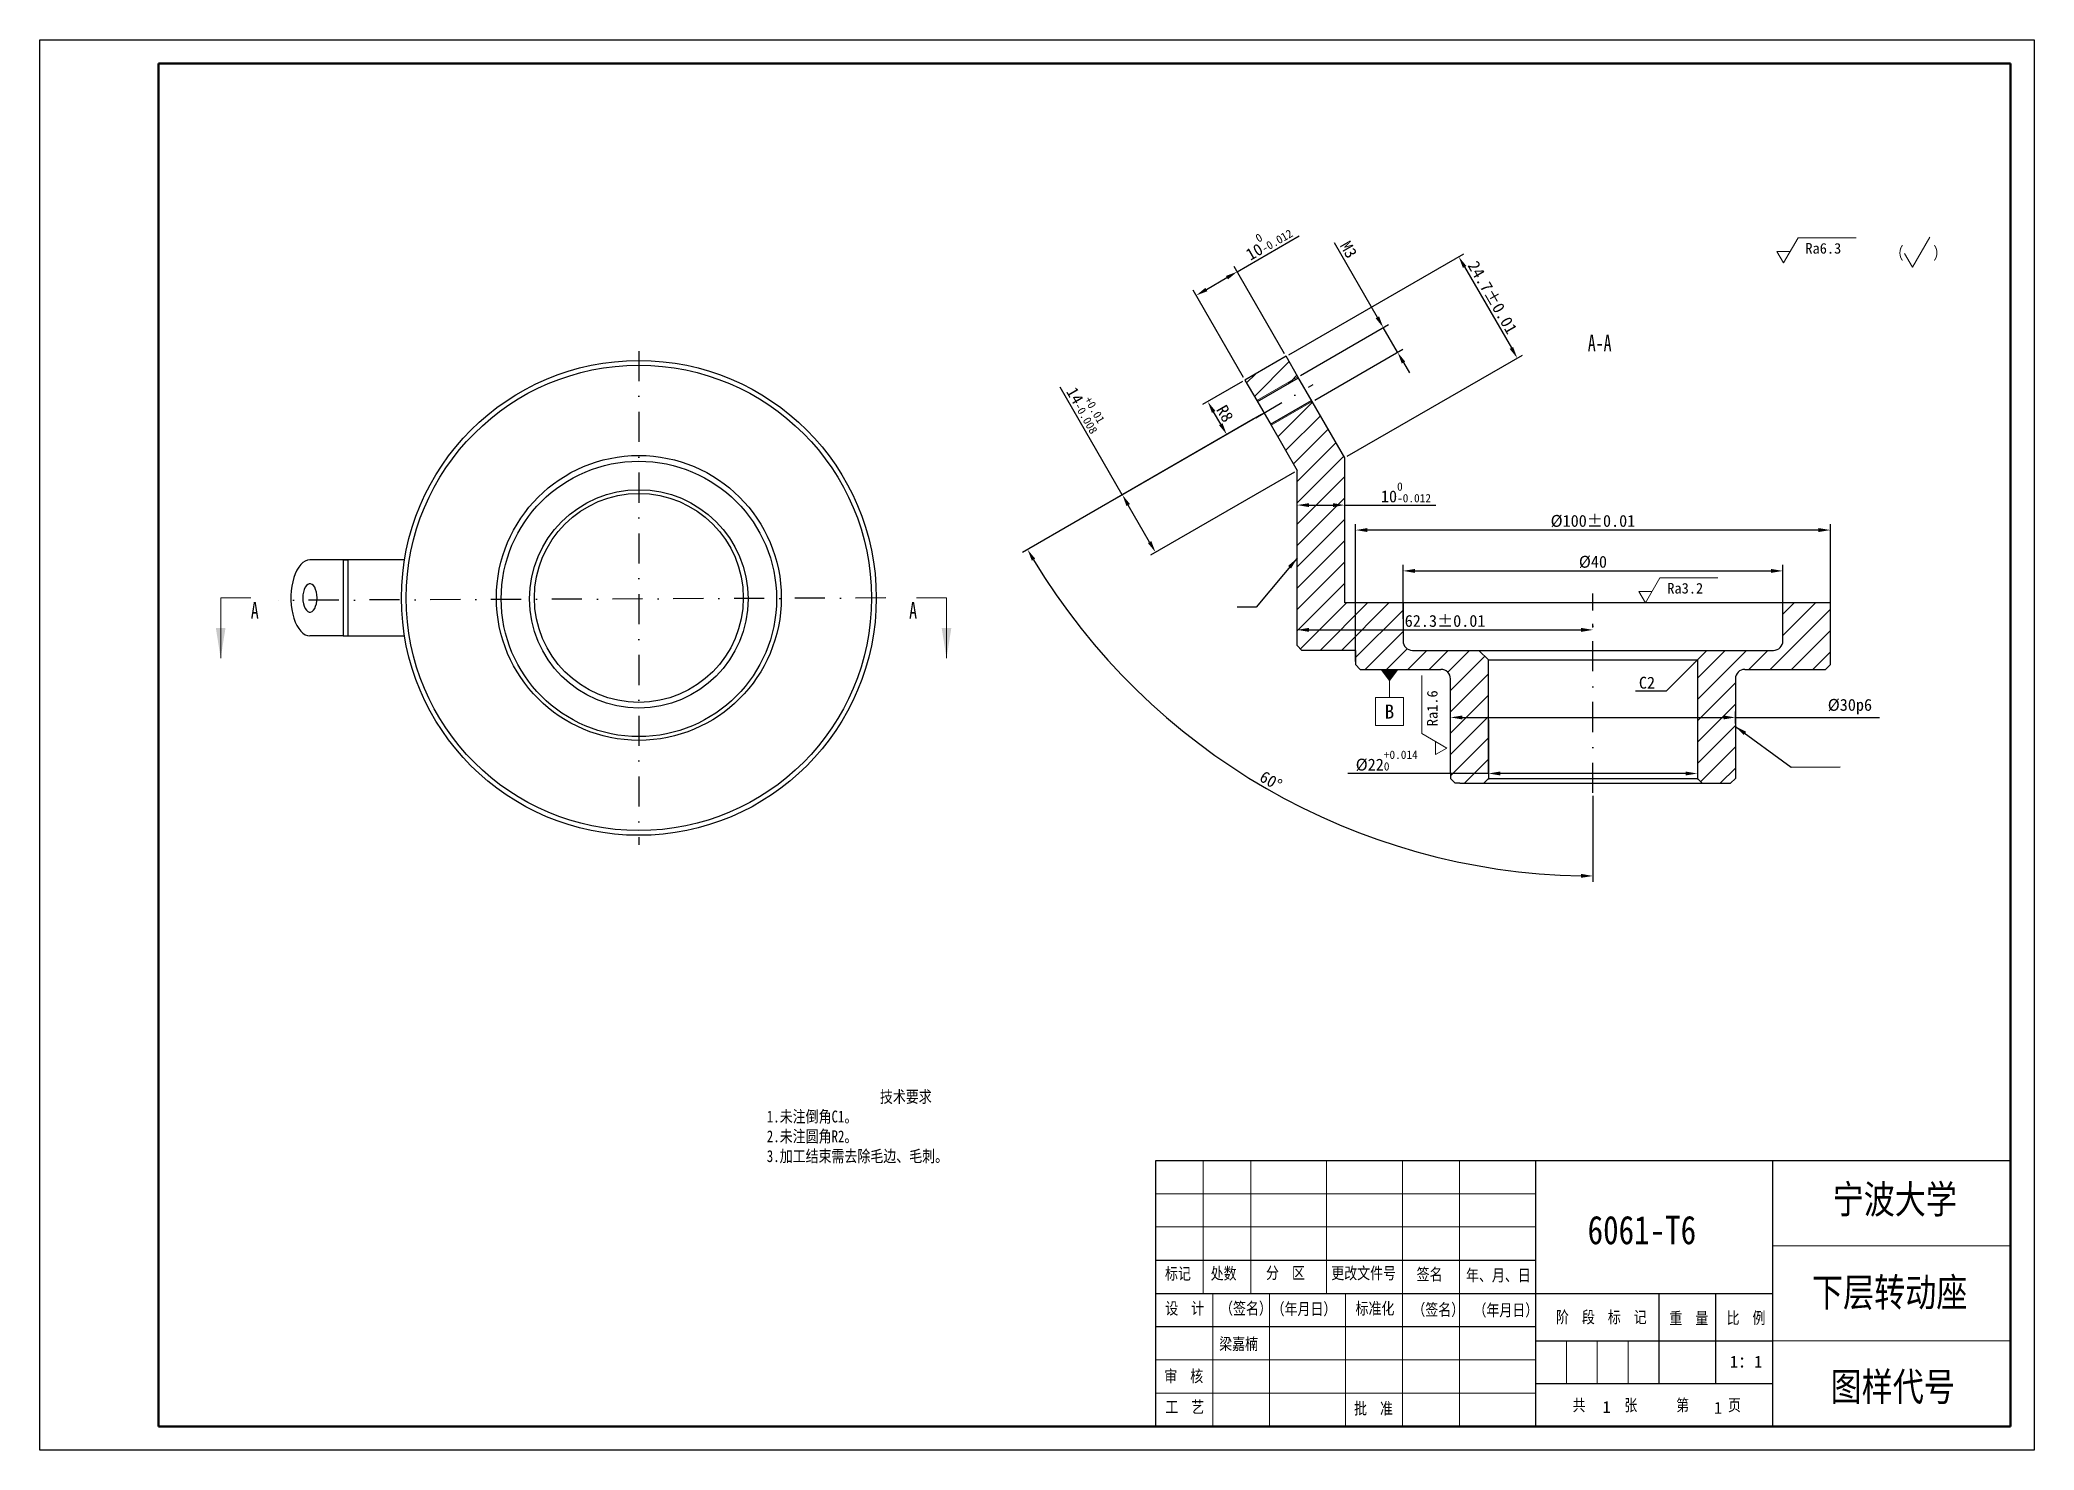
# Model space of a CAD drawing. Header units: millimetres. Extents: x 172 to 592, y 119 to 416.
import ezdxf
from ezdxf import colors
from ezdxf.entities.mleader import LeaderData, LeaderLine
from ezdxf.enums import TextEntityAlignment as Align
from ezdxf.math import Vec2, Vec3

# ---------------------------------------------------------------- set-up
doc = ezdxf.new("R2010")
doc.units = ezdxf.units.MM
doc.linetypes.add('DASHDOT2', pattern=[12.7, 6.35, -3.175, 0, -3.175])
for name, color, linetype, lineweight in [('尺寸', 3, 'Continuous', 15), ('总内框线', 7, 'Continuous', 50), ('总外框线', 7, 'Continuous', 30), ('标注层', 3, 'Continuous', 25), ('粗实线', 7, 'Continuous', 30), ('细实线', 130, 'Continuous', 9)]:
    doc.layers.add(name, color=color, linetype=linetype, lineweight=lineweight)
doc.layers.add('文本线', color=3, linetype='Continuous')
doc.layers.add('点划线', color=1, linetype='DASHDOT2')
doc.styles.add('SLDTEXTSTYLE5', font='TXT', dxfattribs={"width": 0.7})
doc.styles.add('陈杰（2）', font='gbenor.shx', dxfattribs={"width": 0.8, "bigfont": 'gbcbig.shx'})
doc.dimstyles.new('ISO-25', dxfattribs={"dimtxt": 2.5, "dimasz": 2.5, "dimexe": 1.25, "dimexo": 0.625, "dimtad": 1, "dimtxsty": 'Standard', "dimcen": 2.5, "dimadec": 0, "dimazin": 0, "dimtfac": 1, "dimtmove": 0, "dimatfit": 3, "dimfxl": 1, "dimarcsym": 0})
pattern_1 = [(45, (-11.8816, 0), (-2.245064, 2.245064), [])]

# ---------------------------------------------------------------- blocks, each defined once
blk = doc.blocks.new('*D2')
at = {"layer": 'Defpoints', "color": 0, "transparency": 16777216}
for p in [(440.49, 343.68), (428.37, 336.68), (499.38, 299.68), (410.99, 272.34), (499.38, 257.68)]:
    blk.add_point(p, dxfattribs=at)
at = {"layer": '标注层', "color": 0, "lineweight": -2, "transparency": 16777216}
for p, q in [((427.83, 336.37), (379.21, 308.3)), ((499.38, 257.06), (499.38, 238.92))]:
    blk.add_line(p, q, dxfattribs=at)
blk.add_arc((499.38, 377.68), 137.51, 211.0417, 268.9583, dxfattribs=at)
at = {"layer": '标注层', "color": 0, "transparency": 16777216}
for points in [[(381.21, 306.56), (381.92, 306.99), (380.3, 308.93)], [(496.88, 240.61), (496.88, 239.78), (499.38, 240.17)]]:
    blk.add_solid(points, dxfattribs=at)
at = {"layer": '标注层', "color": 0, "transparency": 16777216, "insert": (431.56, 260.22), "char_height": 2.5, "attachment_point": 5, "rotation": 330}
blk.add_mtext('60°', dxfattribs=at)
blk = doc.blocks.new('*D3')
at = {"layer": 'Defpoints', "color": 0, "transparency": 16777216}
for p in [(434.76, 349.61), (483.45, 349.22), (447.1, 328.24)]:
    blk.add_point(p, dxfattribs=at)
at = {"layer": '标注层', "color": 0, "lineweight": -2, "transparency": 16777216}
for p, q in [((435.3, 349.92), (472.19, 371.22)), ((472.36, 368.43), (482.2, 351.39)), ((447.64, 328.55), (484.53, 349.85))]:
    blk.add_line(p, q, dxfattribs=at)
at = {"layer": '标注层', "color": 0, "transparency": 16777216}
for points in [[(472.72, 368.64), (472, 368.22), (471.11, 370.6)], [(482.56, 351.6), (481.84, 351.18), (483.45, 349.22)]]:
    blk.add_solid(points, dxfattribs=at)
at = {"layer": '标注层', "color": 0, "transparency": 16777216, "insert": (478.23, 362.01), "char_height": 2.5, "attachment_point": 5, "rotation": 300}
blk.add_mtext('{\\Ftxt|c134;24.7±0.01}', dxfattribs=at)
blk = doc.blocks.new('*D4')
at = {"layer": 'Defpoints', "color": 0, "transparency": 16777216}
for p in [(458.23, 350.46), (437.26, 345.28), (440.26, 340.08)]:
    blk.add_point(p, dxfattribs=at)
at = {"layer": '标注层', "color": 0, "lineweight": -2, "transparency": 16777216}
for p, q in [((453.98, 357.82), (444.94, 373.48)), ((437.8, 345.59), (456.32, 356.28)), ((458.23, 350.46), (455.23, 355.66)), ((440.8, 340.4), (459.32, 351.09)), ((459.48, 348.3), (460.73, 346.13))]:
    blk.add_line(p, q, dxfattribs=at)
at = {"layer": '标注层', "color": 0, "transparency": 16777216}
for points in [[(454.34, 358.03), (453.62, 357.61), (455.23, 355.66)], [(459.84, 348.5), (459.12, 348.09), (458.23, 350.46)]]:
    blk.add_solid(points, dxfattribs=at)
at = {"layer": '标注层', "color": 0, "transparency": 16777216, "insert": (447.92, 372.08), "char_height": 2.5, "attachment_point": 5, "rotation": 300}
blk.add_mtext('{\\Ftxt|c134;M3}', dxfattribs=at)
blk = doc.blocks.new('*D5')
at = {"layer": 'Defpoints', "color": 0, "transparency": 16777216}
for p in [(477.38, 273.68), (521.38, 273.68), (521.38, 261.75)]:
    blk.add_point(p, dxfattribs=at)
at = {"layer": '标注层', "color": 0, "lineweight": -2, "transparency": 16777216}
for p, q in [((477.38, 273.06), (477.38, 260.5)), ((521.38, 273.06), (521.38, 260.5)), ((477.38, 261.75), (447.78, 261.75)), ((518.88, 261.75), (479.88, 261.75))]:
    blk.add_line(p, q, dxfattribs=at)
at = {"layer": '标注层', "color": 0, "transparency": 16777216}
for points in [[(479.88, 262.17), (479.88, 261.34), (477.38, 261.75)], [(518.88, 262.17), (518.88, 261.34), (521.38, 261.75)]]:
    blk.add_solid(points, dxfattribs=at)
at = {"layer": '标注层', "color": 0, "transparency": 16777216, "insert": (455.95, 264.42), "char_height": 2.5, "attachment_point": 5}
blk.add_mtext('%%C{\\Ftxt|c134;22\\H0.7x;\\S+0.014^ 0;}', dxfattribs=at)
blk = doc.blocks.new('*D6')
at = {"layer": 'Defpoints', "color": 0, "transparency": 16777216}
for p in [(539.38, 304.42), (459.38, 293.68), (539.38, 293.68)]:
    blk.add_point(p, dxfattribs=at)
at = {"layer": '标注层', "color": 0, "lineweight": -2, "transparency": 16777216}
for p, q in [((459.38, 294.31), (459.38, 305.67)), ((461.88, 304.42), (536.88, 304.42)), ((539.38, 294.31), (539.38, 305.67))]:
    blk.add_line(p, q, dxfattribs=at)
at = {"layer": '标注层', "color": 0, "transparency": 16777216}
for points in [[(461.88, 304.83), (461.88, 304), (459.38, 304.42)], [(536.88, 304.83), (536.88, 304), (539.38, 304.42)]]:
    blk.add_solid(points, dxfattribs=at)
at = {"layer": '标注层', "color": 0, "transparency": 16777216, "insert": (499.38, 306.29), "char_height": 2.5, "attachment_point": 5}
blk.add_mtext('%%C{\\Ftxt|c134;40}', dxfattribs=at)
blk = doc.blocks.new('*D7')
at = {"layer": 'Defpoints', "color": 0, "transparency": 16777216}
for p in [(529.38, 273.56), (469.38, 271.68), (529.38, 271.68)]:
    blk.add_point(p, dxfattribs=at)
at = {"layer": '标注层', "color": 0, "lineweight": -2, "transparency": 16777216}
for p, q in [((469.38, 272.31), (469.38, 274.81)), ((471.88, 273.56), (526.88, 273.56)), ((529.38, 272.31), (529.38, 274.81)), ((529.38, 273.56), (559.75, 273.56))]:
    blk.add_line(p, q, dxfattribs=at)
at = {"layer": '标注层', "color": 0, "transparency": 16777216}
for points in [[(471.88, 273.97), (471.88, 273.14), (469.38, 273.56)], [(526.88, 273.97), (526.88, 273.14), (529.38, 273.56)]]:
    blk.add_solid(points, dxfattribs=at)
at = {"layer": '标注层', "color": 0, "transparency": 16777216, "insert": (553.5, 275.85), "char_height": 2.5, "attachment_point": 5}
blk.add_mtext('%%C{\\Ftxt|c134;30p6}', dxfattribs=at)
blk = doc.blocks.new('*D8')
at = {"layer": 'Defpoints', "color": 0, "transparency": 16777216}
for p in [(430.1, 337.68), (437.1, 325.56), (407.26, 308.33)]:
    blk.add_point(p, dxfattribs=at)
at = {"layer": '标注层', "color": 0, "lineweight": -2, "transparency": 16777216}
for p, q in [((400.26, 320.46), (387.18, 343.11)), ((429.56, 337.37), (399.18, 319.83)), ((436.56, 325.24), (406.18, 307.71)), ((406.01, 310.5), (401.51, 318.29))]:
    blk.add_line(p, q, dxfattribs=at)
at = {"layer": '标注层', "color": 0, "transparency": 16777216}
for points in [[(401.87, 318.5), (401.15, 318.08), (400.26, 320.46)], [(406.37, 310.7), (405.65, 310.29), (407.26, 308.33)]]:
    blk.add_solid(points, dxfattribs=at)
at = {"layer": '标注层', "color": 0, "transparency": 16777216, "insert": (392.82, 338.68), "char_height": 2.5, "attachment_point": 5, "rotation": 300}
blk.add_mtext('14{\\Ftxt|c134;\\H0.7x;\\S+0.01^ -0.008;}', dxfattribs=at)
blk = doc.blocks.new('*D9')
at = {"layer": 'Defpoints', "color": 0, "transparency": 16777216}
for p in [(426.1, 344.61), (418.25, 340.08), (430.1, 337.68)]:
    blk.add_point(p, dxfattribs=at)
at = {"layer": '标注层', "color": 0, "lineweight": -2, "transparency": 16777216}
for p, q in [((425.56, 344.3), (417.17, 339.45)), ((421, 335.32), (419.5, 337.91)), ((429.56, 337.37), (421.17, 332.53))]:
    blk.add_line(p, q, dxfattribs=at)
at = {"layer": '标注层', "color": 0, "transparency": 16777216}
for points in [[(419.86, 338.12), (419.14, 337.71), (418.25, 340.08)], [(421.36, 335.52), (420.64, 335.11), (422.25, 333.15)]]:
    blk.add_solid(points, dxfattribs=at)
at = {"layer": '标注层', "color": 0, "transparency": 16777216, "insert": (421.87, 337.55), "char_height": 2.5, "attachment_point": 5, "rotation": 300}
blk.add_mtext('{\\Ftxt|c134;R}8', dxfattribs=at)
blk = doc.blocks.new('*D10')
at = {"layer": 'Defpoints', "color": 0, "transparency": 16777216}
for p in [(449.38, 313.02), (449.38, 284.68), (549.38, 284.68)]:
    blk.add_point(p, dxfattribs=at)
at = {"layer": '标注层', "color": 0, "lineweight": -2, "transparency": 16777216}
for p, q in [((449.38, 285.31), (449.38, 314.27)), ((546.88, 313.02), (451.88, 313.02)), ((549.38, 285.31), (549.38, 314.27))]:
    blk.add_line(p, q, dxfattribs=at)
at = {"layer": '标注层', "color": 0, "transparency": 16777216}
for points in [[(451.88, 313.44), (451.88, 312.61), (449.38, 313.02)], [(546.88, 313.44), (546.88, 312.61), (549.38, 313.02)]]:
    blk.add_solid(points, dxfattribs=at)
at = {"layer": '标注层', "color": 0, "transparency": 16777216, "insert": (499.38, 314.9), "char_height": 2.5, "attachment_point": 5}
blk.add_mtext('%%C{\\Ftxt|c134;100±0.01}', dxfattribs=at)
blk = doc.blocks.new('*D11')
at = {"layer": 'Defpoints', "color": 0, "transparency": 16777216}
for p in [(437.1, 291.84), (499.38, 292), (499.38, 291.84)]:
    blk.add_point(p, dxfattribs=at)
at = {"layer": '标注层', "color": 0, "lineweight": -2, "transparency": 16777216}
for p, q in [((437.1, 292.47), (437.1, 293.25)), ((439.6, 292), (496.88, 292)), ((499.38, 292.47), (499.38, 293.25))]:
    blk.add_line(p, q, dxfattribs=at)
at = {"layer": '标注层', "color": 0, "transparency": 16777216}
for points in [[(439.6, 292.42), (439.6, 291.58), (437.1, 292)], [(496.88, 292.42), (496.88, 291.58), (499.38, 292)]]:
    blk.add_solid(points, dxfattribs=at)
at = {"layer": '标注层', "color": 0, "transparency": 16777216, "insert": (468.24, 293.87), "char_height": 2.5, "width": 10.4167, "attachment_point": 5}
blk.add_mtext('{\\Ftxt|c134;62.3±0.01}', dxfattribs=at)
blk = doc.blocks.new('*D12')
at = {"layer": 'Defpoints', "color": 0, "transparency": 16777216}
for p in [(424.47, 367.43), (434.76, 349.61), (426.1, 344.61)]:
    blk.add_point(p, dxfattribs=at)
at = {"layer": '标注层', "color": 0, "lineweight": -2, "transparency": 16777216}
for p, q in [((424.47, 367.43), (437.53, 374.98)), ((417.97, 363.68), (422.3, 366.18)), ((434.45, 350.15), (423.84, 368.52)), ((425.79, 345.15), (415.18, 363.52))]:
    blk.add_line(p, q, dxfattribs=at)
at = {"layer": '标注层', "color": 0, "transparency": 16777216}
for points in [[(422.09, 366.54), (422.51, 365.82), (424.47, 367.43)], [(417.76, 364.04), (418.18, 363.32), (415.81, 362.43)]]:
    blk.add_solid(points, dxfattribs=at)
at = {"layer": '标注层', "color": 0, "transparency": 16777216, "insert": (430.75, 374.14), "char_height": 2.5, "width": 4.625, "attachment_point": 5, "rotation": 30}
blk.add_mtext('{\\Ftxt|c134;10\\H0.7x;\\S0^ -0.012;}', dxfattribs=at)
blk = doc.blocks.new('*D13')
at = {"layer": 'Defpoints', "color": 0, "transparency": 16777216}
for p in [(437.1, 318.28), (437.1, 317.66), (447.1, 317.66)]:
    blk.add_point(p, dxfattribs=at)
at = {"layer": '标注层', "color": 0, "lineweight": -2, "transparency": 16777216}
for p, q in [((437.1, 318.29), (437.1, 319.53)), ((447.1, 318.29), (447.1, 319.53)), ((439.6, 318.28), (444.6, 318.28)), ((447.1, 318.28), (466.29, 318.28))]:
    blk.add_line(p, q, dxfattribs=at)
at = {"layer": '标注层', "color": 0, "transparency": 16777216}
for points in [[(439.6, 318.69), (439.6, 317.86), (437.1, 318.28)], [(444.6, 318.69), (444.6, 317.86), (447.1, 318.28)]]:
    blk.add_solid(points, dxfattribs=at)
at = {"layer": '标注层', "color": 0, "transparency": 16777216, "insert": (460, 320.94), "char_height": 2.5, "attachment_point": 5}
blk.add_mtext('{\\Ftxt|c134;10\\H0.7x;\\S0^ -0.012;}', dxfattribs=at)

msp = doc.modelspace()

# ---------------------------------------------------------------- hatches: boundary and pattern name
at = {"layer": '尺寸', "lineweight": 15}
msp.add_hatch(color=256, dxfattribs=at).paths.add_polyline_path([(454.746, 283.681), (458.3, 283.681), (456.523, 281.312)], flags=16)
at = {"layer": '细实线'}
h = msp.add_hatch(dxfattribs=at)
h.set_pattern_fill('ANSI31', color=256)
h.set_pattern_definition(pattern_1)
h.paths.add_polyline_path([(447.098, 328.236), (440.258, 340.084), (431.598, 335.084), (437.098, 325.557), (437.098, 288.681), (438.098, 287.681), (449.38, 287.681), (449.38, 284.681), (450.38, 283.681), (467.38, 283.681, -0.4142136), (469.38, 281.681), (469.38, 261.681), (469.38, 260.681), (470.38, 259.681), (471.38, 259.681), (476.38, 259.681), (477.38, 260.681), (477.38, 261.681), (477.38, 285.681), (475.38, 287.681), (461.38, 287.681, -0.4142136), (459.38, 289.681), (459.38, 297.681), (447.098, 297.681)])
h.paths.add_polyline_path([(437.258, 345.28), (434.758, 349.61), (426.098, 344.61), (428.598, 340.28)])
h.paths.add_polyline_path([(521.38, 261.681), (521.38, 260.681), (522.38, 259.681), (527.38, 259.681), (528.38, 259.681), (529.38, 260.681), (529.38, 261.681), (529.38, 281.681, -0.4142136), (531.38, 283.681), (548.38, 283.681), (549.38, 284.681), (549.38, 297.681), (539.38, 297.681), (539.38, 289.681, -0.4142136), (537.38, 287.681), (523.38, 287.681), (521.38, 285.681)])
h = msp.add_hatch(dxfattribs=at)
h.set_pattern_fill('ANSI31', color=256)
h.set_pattern_definition(pattern_1)
h.paths.add_polyline_path([(428.598, 340.28), (428.723, 340.063), (437.383, 345.063), (437.258, 345.28)])

# ---------------------------------------------------------------- linework, layer by layer
for p, q in [((587.295, 411.254), (587.295, 226.254)), ((587.295, 180.254), (587.295, 124.254)), ((587.295, 124.254), (407.295, 124.254))]:
    msp.add_line(p, q)
at = {"color": 3, "lineweight": 15}
for q in [(570.322, 374.702), (564.992, 371.24)]:
    msp.add_line((566.658, 368.355), q, dxfattribs=at)
at = {"layer": '尺寸', "lineweight": 15}
for p, q in [((539.517, 369.27), (542.571, 374.56)), ((542.571, 374.56), (554.788, 374.56)), ((538.129, 371.675), (540.905, 371.675)), ((510.431, 297.681), (513.485, 302.972)), ((513.485, 302.972), (525.702, 302.972)), ((509.043, 300.086), (511.819, 300.086)), ((454.746, 283.681), (456.523, 281.312)), ((458.3, 283.681), (456.523, 281.312)), ((463.335, 270.162), (463.335, 282.379)), ((456.523, 281.312), (456.523, 277.757)), ((468.625, 267.108), (463.335, 270.162)), ((466.22, 265.72), (466.22, 268.496))]:
    msp.add_line(p, q, dxfattribs=at)
msp.add_lwpolyline([(453.561, 277.757), (459.485, 277.757), (459.485, 271.833), (453.561, 271.833)], close=True, dxfattribs=at)
at = {"layer": '总内框线'}
for p, q in [((197.295, 124.254), (197.295, 411.254)), ((197.295, 411.254), (587.295, 411.254)), ((587.295, 411.254), (587.295, 406.254)), ((587.295, 406.254), (587.295, 129.254)), ((587.295, 129.254), (587.295, 124.254)), ((582.295, 124.254), (197.295, 124.254)), ((582.295, 124.254), (587.295, 124.254))]:
    msp.add_line(p, q, dxfattribs=at)
at = {"layer": '总外框线'}
for p, q in [((172.295, 119.254), (172.295, 416.254)), ((172.295, 416.254), (592.295, 416.254)), ((592.295, 416.254), (592.295, 119.254)), ((592.295, 119.254), (172.295, 119.254))]:
    msp.add_line(p, q, dxfattribs=at)
at = {"layer": '标注层', "lineweight": 15}
for p, q in [((538.129, 371.675), (539.517, 369.27)), ((509.043, 300.086), (510.431, 297.681)), ((466.22, 265.72), (468.625, 267.108))]:
    msp.add_line(p, q, dxfattribs=at)
at = {"layer": '点划线'}
for p, q in [((298.444, 350.731), (298.444, 246.731)), ((428.366, 336.682), (440.49, 343.682)), ((350.444, 298.731), (222.445, 298.218)), ((499.38, 257.681), (499.38, 299.681))]:
    msp.add_line(p, q, dxfattribs=at)
at = {"layer": '粗实线', "color": 7, "linetype": 'Continuous'}
for p, q in [((434.758, 349.61), (426.098, 344.61)), ((437.258, 345.28), (434.758, 349.61)), ((426.098, 344.61), (428.598, 340.28)), ((440.258, 340.084), (437.258, 345.28)), ((428.598, 340.28), (431.598, 335.084)), ((447.098, 328.236), (440.258, 340.084)), ((431.598, 335.084), (437.098, 325.557)), ((447.098, 297.681), (447.098, 328.236)), ((437.098, 288.681), (437.098, 325.557)), ((236.163, 306.731), (229.163, 306.731)), ((236.163, 306.731), (236.163, 290.731)), ((249.088, 306.731), (236.163, 306.731)), ((459.38, 297.681), (447.098, 297.681)), ((459.38, 297.681), (459.38, 289.681)), ((539.38, 297.681), (459.38, 297.681)), ((539.38, 289.681), (539.38, 297.681)), ((549.38, 297.681), (539.38, 297.681)), ((549.38, 284.681), (549.38, 297.681)), ((236.163, 290.731), (229.163, 290.731)), ((236.163, 290.731), (249.088, 290.731)), ((449.38, 287.681), (438.098, 287.681)), ((449.38, 287.681), (449.38, 284.681)), ((461.38, 287.681), (477.38, 287.681)), ((477.38, 287.681), (521.38, 287.681)), ((477.38, 261.681), (477.38, 285.681)), ((521.38, 287.681), (537.38, 287.681)), ((521.38, 285.681), (521.38, 261.681)), ((450.38, 283.681), (467.38, 283.681)), ((469.38, 261.681), (469.38, 281.681)), ((529.38, 281.681), (529.38, 261.681)), ((531.38, 283.681), (548.38, 283.681)), ((471.38, 259.681), (477.38, 259.681)), ((477.38, 259.681), (521.38, 259.681)), ((521.38, 259.681), (527.38, 259.681))]:
    msp.add_line(p, q, dxfattribs=at)
at = {"layer": '粗实线', "color": 7, "linetype": 'Continuous', "lineweight": 15}
for p, q in [((437.258, 345.28), (428.598, 340.28)), ((431.598, 335.084), (440.258, 340.084)), ((210.369, 298.731), (210.369, 286.031)), ((363.238, 298.731), (363.238, 286.031))]:
    msp.add_line(p, q, dxfattribs=at)
at = {"layer": '粗实线'}
for p, q in [((428.723, 340.063), (437.383, 345.063)), ((431.473, 335.3), (440.133, 340.3)), ((236.163, 306.731), (237.163, 306.731)), ((237.163, 306.731), (237.163, 290.731)), ((437.098, 288.681), (438.098, 287.681)), ((477.38, 285.681), (475.38, 287.681)), ((477.38, 285.681), (521.38, 285.681)), ((521.38, 285.681), (523.38, 287.681)), ((449.38, 284.681), (450.38, 283.681)), ((549.38, 284.681), (548.38, 283.681)), ((469.38, 261.681), (469.38, 260.681)), ((469.38, 260.681), (470.38, 259.681)), ((477.38, 260.681), (476.38, 259.681)), ((477.38, 261.681), (477.38, 260.681)), ((477.38, 260.681), (521.38, 260.681)), ((521.38, 261.681), (521.38, 260.681)), ((521.38, 260.681), (522.38, 259.681)), ((528.38, 259.681), (529.38, 260.681)), ((529.38, 261.681), (529.38, 260.681)), ((471.38, 259.681), (470.38, 259.681)), ((527.38, 259.681), (528.38, 259.681)), ((407.295, 180.254), (587.295, 180.254)), ((407.295, 124.254), (407.295, 180.254)), ((487.295, 180.254), (487.295, 124.254)), ((537.295, 124.254), (537.295, 180.254)), ((407.295, 159.254), (487.295, 159.254)), ((407.295, 152.254), (537.295, 152.254)), ((513.295, 133.254), (513.295, 152.254)), ((525.295, 133.254), (525.295, 152.254)), ((407.295, 145.254), (487.295, 145.254)), ((487.295, 142.254), (537.295, 142.254)), ((487.295, 133.254), (537.295, 133.254))]:
    msp.add_line(p, q, dxfattribs=at)
at = {"layer": '粗实线', "color": 7, "lineweight": 15}
for p, q in [((210.369, 298.731), (216.719, 298.731)), ((363.238, 298.731), (356.888, 298.731))]:
    msp.add_line(p, q, dxfattribs=at)
at = {"layer": '粗实线', "color": 7, "linetype": 'Continuous', "flags": 128}
for points in [[(229.163, 306.731), (228.661, 306.668), (228.168, 306.48), (227.69, 306.169), (227.236, 305.742), (226.811, 305.203), (226.424, 304.563), (226.081, 303.831), (225.785, 303.018), (225.543, 302.138), (225.358, 301.203), (225.233, 300.23), (225.17, 299.234), (225.17, 298.229), (225.233, 297.232), (225.358, 296.259), (225.543, 295.325), (225.785, 294.445), (226.081, 293.632), (226.424, 292.9), (226.811, 292.259), (227.236, 291.721), (227.69, 291.293), (228.168, 290.983), (228.661, 290.794), (229.163, 290.731)], [(230.663, 298.731), (230.63, 299.355), (230.533, 299.951), (230.376, 300.495), (230.166, 300.961), (229.913, 301.329), (229.626, 301.584), (229.319, 301.715), (229.006, 301.715), (228.699, 301.584), (228.413, 301.329), (228.159, 300.961), (227.949, 300.495), (227.792, 299.951), (227.695, 299.355), (227.663, 298.731), (227.695, 298.108), (227.792, 297.511), (227.949, 296.968), (228.159, 296.502), (228.413, 296.133), (228.699, 295.878), (229.006, 295.748), (229.319, 295.748), (229.626, 295.878), (229.913, 296.133), (230.166, 296.502), (230.376, 296.968), (230.533, 297.511), (230.63, 298.108), (230.663, 298.731)]]:
    msp.add_lwpolyline(points, dxfattribs=at)
at = {"layer": '粗实线', "color": 7, "linetype": 'Continuous'}
msp.add_circle((298.444, 298.731), 50, dxfattribs=at)
at = {"layer": '粗实线'}
for centre, radius in [((298.444, 298.731), 49), ((298.444, 298.731), 30), ((298.444, 298.523), 29), ((298.444, 298.523), 23), ((298.444, 298.731), 22)]:
    msp.add_circle(centre, radius, dxfattribs=at)
for centre, start, end in [((461.38, 289.681), 180, 270), ((537.38, 289.681), 270, 0), ((467.38, 281.681), 0, 90), ((531.38, 281.681), 90, 180)]:
    msp.add_arc(centre, 2, start, end, dxfattribs=at)
at = {"layer": '粗实线', "color": 7, "linetype": 'Continuous'}
for points in [[(210.369, 286.031), (211.385, 292.381), (209.353, 292.381)], [(363.238, 286.031), (364.254, 292.381), (362.222, 292.381)]]:
    msp.add_solid(points, dxfattribs=at)
at = {"layer": '细实线'}
for p, q in [((417.295, 180.254), (417.295, 152.254)), ((427.295, 180.254), (427.295, 152.254)), ((443.295, 180.254), (443.295, 152.254)), ((459.295, 180.254), (459.295, 152.254)), ((471.295, 180.254), (471.295, 124.254)), ((407.295, 173.254), (487.295, 173.254)), ((407.295, 166.254), (487.295, 166.254)), ((537.295, 162.254), (587.295, 162.254)), ((419.295, 152.254), (419.295, 124.254)), ((431.295, 152.254), (431.295, 124.254)), ((447.295, 152.254), (447.295, 124.254)), ((459.295, 152.254), (459.295, 124.254)), ((493.795, 142.254), (493.795, 133.254)), ((500.295, 142.254), (500.295, 133.254)), ((506.795, 142.254), (506.795, 133.254)), ((537.295, 142.254), (587.295, 142.254)), ((407.295, 138.254), (487.295, 138.254)), ((407.295, 131.254), (487.295, 131.254))]:
    msp.add_line(p, q, dxfattribs=at)

# ---------------------------------------------------------------- texts
at = {"color": 3, "lineweight": 15, "insert": (559.417, 372.632), "char_height": 2.56461, "width": 17.2348, "attachment_point": 1, "style": '陈杰（2）'}
msp.add_mtext('\\pxi-3,l4,t4;{\\fSimSun|b0|i0|c134|p2;（^I ）}', dxfattribs=at)
at = {"layer": '尺寸', "lineweight": 15}
for s, p in [('Ra6.3', (544.124, 373.466)), ('Ra3.2', (515.038, 301.877))]:
    msp.add_text(s, height=2.2213, dxfattribs=at).set_placement(p, align=Align.TOP_LEFT)
msp.add_text('Ra1.6', height=2.2213, rotation=90, dxfattribs=at).set_placement((464.429, 271.715), align=Align.TOP_LEFT)
msp.add_text('B', height=2.962, dxfattribs=at).set_placement((456.523, 274.795), align=Align.MIDDLE_CENTER)
at = {"layer": '文本线', "attachment_point": 1, "style": '陈杰（2）'}
for s, insert, char_height, width in [('\\pxqc;{\\fSimSun|b0|i0|c134|p2;技术要求\\P\\pq*;1.未注倒角C1。\\P2.未注圆角R2。\\P3.加工结束需去除毛边、毛刺。}', (325.384, 194.924), 2.5, 58.56009), ('{\\fSimSun|b0|i0|c134|p2;宁波大学}', (549.862, 175.076), 6, 93.01929), ('{\\fSimSun|b0|i0|c134|p2;6061-T6}', (498.262, 168.616), 6, 93.01929), ('{\\fSimSun|b0|i0|c134|p2;标记}', (409.249, 157.694), 2.5, 93.01929), ('{\\fSimSun|b0|i0|c134|p2;处数}', (418.871, 157.709), 2.5, 93.01929), ('{\\fSimSun|b0|i0|c134|p2;分\u3000区}', (430.531, 157.833), 2.5, 93.01929), ('{\\fSimSun|b0|i0|c134|p2;更改文件号}', (444.266, 157.779), 2.5, 93.01929), ('{\\fSimSun|b0|i0|c134|p2;签名}', (462.251, 157.521), 2.5, 93.01929), ('{\\fSimSun|b0|i0|c134|p2;年、月、日}', (472.645, 157.327), 2.5, 93.01929), ('{\\fSimSun|b0|i0|c134|p2;下层转动座}', (545.506, 155.489), 6, 93.01929), ('{\\fSimSun|b0|i0|c134|p2;设\u3000计}', (409.309, 150.354), 2.5, 93.01929), ('{\\fSimSun|b0|i0|c134|p2;（签名）}', (420.851, 150.354), 2.5, 93.01929), ('{\\fSimSun|b0|i0|c134|p2;\u3000（年月日）}', (428.976, 150.24), 2.5, 93.01929), ('{\\fSimSun|b0|i0|c134|p2;标准化}', (449.383, 150.339), 2.5, 93.01929), ('{\\fSimSun|b0|i0|c134|p2;（签名）}', (461.35, 150.091), 2.5, 93.01929), ('{\\fSimSun|b0|i0|c134|p2;（年月日）}', (474.218, 149.991), 2.5, 93.01929), ('{\\fSimSun|b0|i0|c134|p2;阶\u3000段\u3000标\u3000记}', (491.599, 148.506), 2.5, 93.01929), ('{\\fSimSun|b0|i0|c134|p2;重\u3000量}', (515.481, 148.278), 2.5, 93.01929), ('{\\fSimSun|b0|i0|c134|p2;比\u3000例}', (527.533, 148.347), 2.5, 93.01929), ('{\\fSimSun|b0|i0|c134|p2;梁嘉楠}', (420.666, 142.885), 2.5, 93.01929), ('{\\fSimSun|b0|i0|c134|p2;审\u3000核}', (409.105, 136.085), 2.5, 93.01929), ('{\\fSimSun|b0|i0|c134|p2;图样代号}', (549.427, 135.613), 6, 93.01929), ('{\\fSimSun|b0|i0|c134|p2;共\u3000\u3000\u3000张\u3000\u3000\u3000第\u3000\u3000\u3000页}', (495.092, 129.981), 2.5, 93.01929), ('{\\fSimSun|b0|i0|c134|p2;工\u3000艺}', (409.309, 129.599), 2.5, 93.01929), ('{\\fSimSun|b0|i0|c134|p2;批\u3000准}', (449.077, 129.281), 2.5, 93.01929)]:
    msp.add_mtext(s, dxfattribs=dict(at, insert=insert, char_height=char_height, width=width))
at = {"layer": '文本线', "char_height": 2.5, "width": 12, "attachment_point": 1}
for s, insert in [('{\\fSimSun|b0|i0|c134|p2;1：1}', (528.227, 139.115)), ('{\\fSimSun|b0|i0|c134|p2;1}', (501.401, 129.574)), ('{\\fSimSun|b0|i0|c134|p2;1}', (524.897, 129.417))]:
    msp.add_mtext(s, dxfattribs=dict(at, insert=insert))
at = {"layer": '粗实线', "lineweight": 15, "insert": (500.798, 354.19), "char_height": 3.5, "attachment_point": 2, "style": 'SLDTEXTSTYLE5'}
msp.add_mtext('A-A', dxfattribs=at)
at = {"layer": '粗实线', "color": 7, "linetype": 'Continuous', "lineweight": 15, "char_height": 3.5, "attachment_point": 1, "style": 'SLDTEXTSTYLE5'}
for insert in [(216.719, 297.866), (355.365, 297.866)]:
    msp.add_mtext('A', dxfattribs=dict(at, insert=insert))

# ---------------------------------------------------------------- dimensions: what is measured, and where the dimension line sits
at = {"layer": '标注层'}
for p1, p2, distance, text, picture, middle in [((426.098, 344.61), (434.758, 349.61), 20.581, '{\\Ftxt|c134;10\\H0.7x;\\S0^ -0.012;}', '*D12', (430.748, 374.139)), ((430.098, 337.682), (426.098, 344.61), 9.061, '{\\Ftxt|c134;R}<>', '*D9', (421.875, 337.553))]:
    dim = msp.add_aligned_dim(p1=p1, p2=p2, distance=distance, text=text, dimstyle='ISO-25', dxfattribs=at)
    dim.commit()
    dim.dimension.update_dxf_attribs({"geometry": picture, "text_midpoint": middle})
for base, p1, p2, text, picture, middle in [((458.233, 350.461), (437.258, 345.28), (440.258, 340.084), '{\\Ftxt|c134;M3}', '*D4', (446.295, 371.139)), ((483.45, 349.224), (434.758, 349.61), (447.098, 328.236), '{\\Ftxt|c134;24.7±0.01}', '*D3', (476.608, 361.075)), ((407.262, 308.332), (430.098, 337.682), (437.098, 325.557), '<>{\\Ftxt|c134;\\H0.7x;\\S+0.01^ -0.008;}', '*D8', (390.508, 337.351))]:
    dim = msp.add_linear_dim(base=base, p1=p1, p2=p2, angle=300, text=text, dimstyle='ISO-25', dxfattribs=at)
    dim.commit()
    dim.dimension.update_dxf_attribs({"geometry": picture, "text_midpoint": middle, "dimtype": 161})
dim = msp.add_angular_dim_2l(base=(410.992, 272.345), line1=((499.38, 257.681), (499.38, 299.681)), line2=((428.366, 336.682), (440.49, 343.682)), dimstyle='ISO-25', dxfattribs=at)
dim.commit()
dim.dimension.update_dxf_attribs({"geometry": '*D2', "text_midpoint": (431.564, 260.22)})
for base, p1, p2, text, picture, middle in [((437.098, 318.276), (447.098, 317.66), (437.098, 317.66), '{\\Ftxt|c134;10\\H0.7x;\\S0^ -0.012;}', '*D13', (460.003, 318.276)), ((449.38, 313.022), (549.38, 284.681), (449.38, 284.681), '%%C{\\Ftxt|c134;100±0.01}', '*D10', (499.38, 313.022)), ((539.38, 304.418), (459.38, 293.681), (539.38, 293.681), '%%C{\\Ftxt|c134;40}', '*D6', (499.38, 304.418)), ((529.38, 273.556), (469.38, 271.681), (529.38, 271.681), '%%C{\\Ftxt|c134;30p6}', '*D7', (553.497, 273.556)), ((521.38, 261.755), (477.38, 273.681), (521.38, 273.681), '%%C{\\Ftxt|c134;22\\H0.7x;\\S+0.014^ 0;}', '*D5', (455.951, 261.755))]:
    dim = msp.add_linear_dim(base=base, p1=p1, p2=p2, text=text, dimstyle='ISO-25', dxfattribs=at)
    dim.commit()
    dim.dimension.update_dxf_attribs({"geometry": picture, "text_midpoint": middle, "dimtype": 160})
dim = msp.add_linear_dim(base=(499.38, 292), p1=(437.098, 291.841), p2=(499.38, 291.841), text='{\\Ftxt|c134;62.3±0.01}', dimstyle='ISO-25', dxfattribs=at)
dim.commit()
dim.dimension.update_dxf_attribs({"geometry": '*D11', "text_midpoint": (468.239, 293.875)})

# ---------------------------------------------------------------- leaders
for points in [[(437.098, 307.119), (428.464, 296.786), (424.442, 296.786)], [(529.38, 271.681), (541.137, 263.055), (551.446, 263.142)]]:
    msp.add_leader(points, dimstyle='ISO-25', override={"dimgap": 0.625, "dimtad": 0}, dxfattribs=at)
ml = msp.add_multileader_mtext('Standard', dxfattribs=at)
ml.set_content('{\\Ftxt|c134;C2}', color=256)
ml.set_leader_properties()
ml.build(insert=Vec2(0, 0))
ml.multileader.update_dxf_attribs({"text_left_attachment_type": 6, "text_right_attachment_type": 6, "dogleg_length": 0.36, "arrow_head_size": 0})
ctx = ml.context
ctx.base_point, ctx.char_height, ctx.arrow_head_size, ctx.plane_origin = Vec3(506.296, 279.124), 2.5, 0, Vec3(521.38, 285.681)
ctx.left_attachment, ctx.right_attachment, ctx.text_align_type = 6, 6, 2
notes = []
notes.append((ctx, [(0, (1, 1, 0), (514.823, 279.124), (-1, 0), 0.36, [(0, [(521.38, 285.681)], 0, [])])]))
ctx.mtext.insert, ctx.mtext.alignment, ctx.mtext.flow_direction = Vec3(512.463, 282.124), 3, 5
for ctx, leaders in notes:
    for number, flags, end, landing, length, lines in leaders:
        leader = LeaderData()
        leader.index, (leader.has_last_leader_line, leader.has_dogleg_vector, leader.attachment_direction) = number, flags
        leader.last_leader_point, leader.dogleg_vector, leader.dogleg_length = Vec3(end), Vec3(landing), length
        for number, points, colour, breaks in lines:
            line = LeaderLine()
            line.index, line.vertices, line.color, line.breaks = number, Vec3.list(points), colors.encode_raw_color(colour), breaks
            leader.lines.append(line)
        ctx.leaders.append(leader)

doc.saveas('drawing.dxf')
